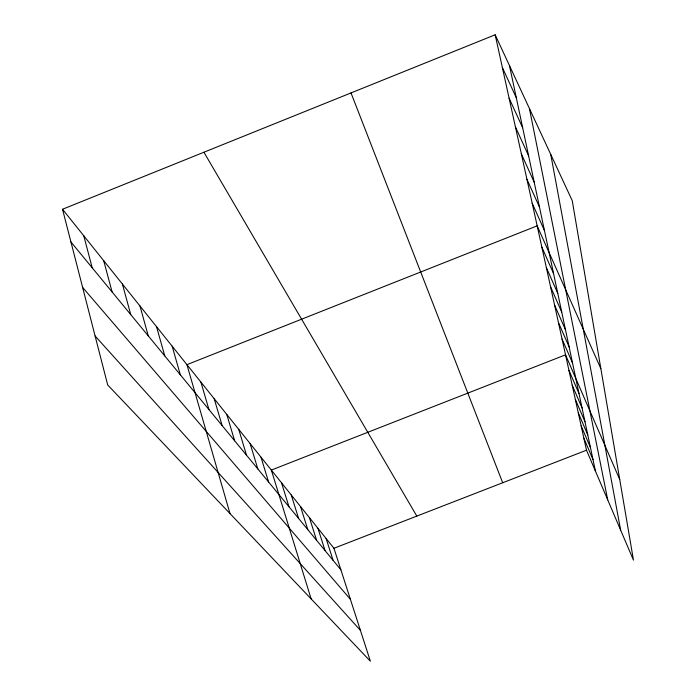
<?xml version="1.0" encoding="UTF-8"?>
<svg xmlns="http://www.w3.org/2000/svg" width="696" height="696" viewBox="0 0 696 696"><rect width="100%" height="100%" fill="white"/><g stroke="black" fill="none" stroke-linecap="round" stroke-linejoin="round"><path stroke-width="1.04" d="M62.527 209.252L333.941 548.283L370.359 661.2L107.697 384.958L62.527 209.252L495.169 34.8L572.242 200.666L633.473 560.149L586.502 450.208L495.169 34.8M333.941 548.283L586.502 450.208M95.108 335.994L360.424 630.393M82.615 287.405L350.401 599.326M70.931 241.956L340.883 569.798M203.919 152.241L416.817 516.101M502.364 67.529L516.31 97.762M509.098 98.153L522.67 127.786M515.414 126.872L528.638 155.913M521.347 153.851L534.232 182.326M526.933 179.255L539.496 207.173M532.196 203.206L544.463 230.594M600.857 368.654L537.173 225.835L186.928 364.652L230.002 513.587M541.88 247.245L553.581 273.598M546.343 267.525L557.774 293.39M550.571 286.778L561.75 312.156M554.59 305.065L565.535 329.982M558.418 322.457L569.128 346.939M562.063 339.03L572.547 363.077M619.736 479.5L565.535 354.838L271.336 470.078L311.129 598.899M568.954 370.368L579.011 393.571M572.208 385.192L582.065 407.986M575.322 399.356L584.988 421.759M578.306 412.902L587.772 434.922M581.151 425.865L590.443 447.519M583.883 438.297L593.001 459.586M351.01 92.925L502.686 482.754M326.111 538.495L333.132 560.393M317.941 528.299L325.058 550.58M309.424 517.659L316.628 540.34M300.533 506.558L307.815 529.647M291.241 494.943L298.61 518.459M281.515 482.798L288.97 506.758M260.974 457.142L268.604 482.023M250.125 443.578L257.833 468.939M238.728 429.354L246.523 455.201M226.765 414.407L234.639 440.768M214.177 398.678L222.128 425.578M200.918 382.121L208.948 409.57M172.164 346.199L180.334 374.813M156.53 326.676L164.769 355.917M139.974 305.996L148.265 335.872M122.4 284.038L130.735 314.583M103.704 260.687L112.082 291.928M83.79 235.814L92.194 267.769M509.498 65.642L595.454 471.157M529.43 108.532L607.73 499.902M550.745 154.408L620.658 530.152"/></g></svg>
